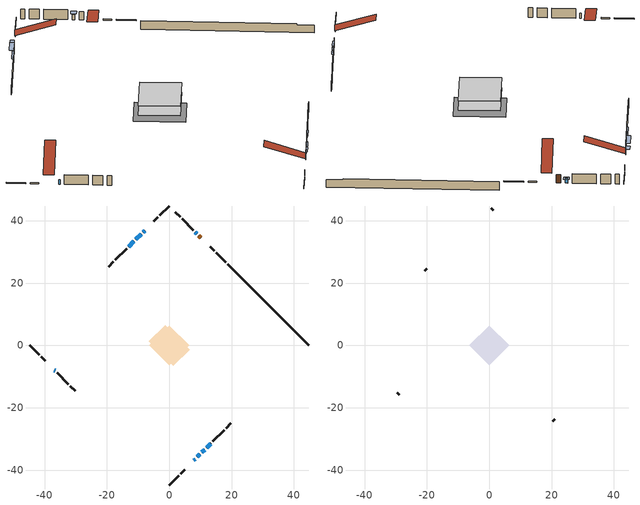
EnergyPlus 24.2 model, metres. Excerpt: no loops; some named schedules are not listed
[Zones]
conditioned space
 floor adiabatic (AdiabaticFloorConstruction): -6.38,0 0,6.38 6.38,0 0,-6.38 z0.39
 floor foundation (Slab1 construction): -6.52,1.35 -1.35,6.52 6.52,-1.35 1.35,-6.52 z-1.8
 wall outside (RimJoist1 construction): 0,-44.8 3.01,-41.8 / -44.8,0 -41.8,-3.01 / 0,44.8 -3.01,41.8 / 18.07,26.74 15.06,29.74 z0.39:0.69
 wall outside (RimJoist2 construction): 3.66,-41.14 4.96,-39.84 / -41.14,-3.66 -39.84,-4.96 / -3.66,41.14 -4.96,39.84 / 14.4,30.4 13.11,31.7 z0.39:0.69
 wall outside (AdiabaticWallConstruction 1): 10.15,34.65 9.5,35.3 z0.39:2.42
 wall outside (AdiabaticWallConstruction): -7.91,36.89 -8.42,36.39 z0.39:1.71; -36.89,-7.91 -36.67,-8.13 / 7.91,-36.89 8.34,-36.46 / 8.85,35.96 8.41,36.39 z0.39:1.61; -9.07,35.73 -10.72,34.08 / -11.38,33.42 -13.03,31.77 z0.39:2.22; 9,-35.81 9.86,-34.94 / 10.52,-34.29 11.38,-33.42 z0.39:1.31; 12.03,-32.77 13.33,-31.47 z0.39:2.42
 wall outside (Wall1 construction): 13.98,-30.82 17.61,-27.19 / -36.02,-8.78 -32.39,-12.41 / -13.69,31.11 -17.31,27.49 / 7.76,37.05 4.13,40.67 z0.39:2.83
 wall outside (Wall2 construction): 18.27,-26.54 19.78,-25.02 / -31.74,-13.06 -30.22,-14.58 / -17.97,26.83 -19.49,25.32 / 3.47,41.33 1.96,42.84 z0.39:2.83
 wall foundation (FoundationWall1 construction): 18.72,26.08,-1.8 18.72,26.08,0.39 42.19,2.61,0.39 42.19,2.61,0.09 44.8,0,0.09 44.8,0,-1.8
 window (WindowConstruction 5): -7.91,36.89 -8.41,36.39 z0.39:1.71
 window (WindowConstruction 7): -36.89,-7.91 -36.68,-8.13 z0.39:1.61
 window (WindowConstruction 8): 7.91,-36.89 8.34,-36.46 z0.39:1.61
 window (WindowConstruction 6): 8.84,35.96 8.41,36.39 z0.39:1.61
 window (WindowConstruction): -9.07,35.73 -10.72,34.08 z0.39:2.22
 window (WindowConstruction 1): -11.38,33.42 -13.03,31.77 z0.39:2.22
 window (WindowConstruction 2): 9,-35.81 9.86,-34.94 z0.39:1.3
 window (WindowConstruction 3): 10.52,-34.29 11.38,-33.42 z0.39:1.3
 window (WindowConstruction 4): 12.03,-32.77 13.33,-31.47 z0.39:2.42
 door (Door): 10.15,34.65 9.5,35.3 z0.39:2.42
 ceiling adiabatic (AdiabaticFloorConstruction): 0,-6.38 6.38,0 0,6.38 -6.38,0 z0.39
attic - vented
 floor to conditioned space (Floor1 construction Reversed): -6.38,0 0,6.38 6.38,0 0,-6.38 z2.83
 wall outside (Wall3 construction): 20.44,-24.36 21.08,-23.72 / -29.57,-15.24 -28.92,-15.88 / -20.14,24.66 -20.79,24.01 / 1.3,43.5 0.66,44.15 z0.39:2.83
 roof outside (Roof1 construction): 7.26,-37.55,2.83 1.04,-31.33,5.76 -0.6,-32.97,5.76 5.62,-39.18,2.83; -37.55,-7.26,2.83 -31.33,-1.04,5.76 -32.97,0.6,5.76 -39.18,-5.62,2.83; -7.26,37.55,2.83 -1.04,31.33,5.76 0.6,32.97,5.76 -5.62,39.18,2.83; 10.81,33.99,2.83 4.6,27.78,5.76 6.24,26.14,5.76 12.45,32.35,2.83
shading: -8.63,36.18 -7.7,37.1 -8.35,37.75 -9.27,36.82 z2.01; 8.2,36.6 9.06,35.75 9.7,36.39 8.85,37.24 z1.91; -10.94,33.87 -8.86,35.94 -9.5,36.59 -11.58,34.51 z2.52; -13.24,31.56 -11.17,33.63 -11.38,33.84 -13.45,31.77 z2.52; 10.07,-34.73 8.79,-36.02 9,-36.23 10.28,-34.94 z1.6; 11.59,-33.21 10.3,-34.5 10.52,-34.71 11.8,-33.42 z1.6; 13.54,-31.26 11.82,-32.98 12.03,-33.19 13.75,-31.47 z2.72
[Building]
Building 1: Terrain=Suburbs
[Site:Location]
Quebec Intl AP_QC: Latitude {deg}=46.8; Longitude {deg}=-71.38; Time Zone {hr}=-5; Elevation {m}=74; Keep Site Location Information=Yes
[Site:GroundTemperature:Shallow]
0.0108218, -2.24938, -2.43038, -1.3578, 2.94801, 7.23376, 10.9493, 13.303, 13.5029, 11.5886, 7.96783, 3.81355
[Site:WaterMainsTemperature]
Calculation Method=Schedule; Temperature Schedule=mains temperature schedule
[Material] Roughness=Rough; Thermal Absorptance=0.9
Name | Thickness {m} | Conductivity {W/m-K} | Density {kg/m3} | Specific Heat {J/kg-K} | Solar Absorptance | Visible Absorptance
asphalt or fiberglass shingles | 0.00635 | 0.162714 | 1121.4 | 1465.45 | 0.4 | 0.4
ceiling loosefill ins | 0.0846667 | 0.0480833 | 16.02 | 1046.75 | 0.7 | 0.7
ceiling stud and cavity | 0.1397 | 0.419767 | 65.682 | 1177.47 | 0.7 | 0.7
concrete 4.0 in. | 0.1016 | 1.803125 | 2242.8 | 837.4 | 0.7 | 0.7
concrete 8.0 in. | 0.2032 | 1.803125 | 2242.8 | 837.4 | 0.7 | 0.7
door material | 0.04445 | 0.053851 | 512.64 | 1214.23 | 0.7 | 0.7
exterior vertical ins | 0.0427865 | 0.029427 | 32.04 | 1214.23 | 0.7 | 0.7
floor covering | 0.0127 | 0.0433444 | 54.468 | 1339.84 | 0.6 | 0.6
floor rigid ins; wall rigid ins | 0.512978 | 0.029427 | 32.04 | 1214.23 | 0.7 | 0.7
floor stud and cavity | 0.1397 | 1.75129 | 37.0049 | 1207.88 | 0.7 | 0.7
furniture material conditioned space 1 | 0.1524 | 0.115458 | 640.8 | 1214.23 | 0.6 | 0.6
gypsum board | 0.0127 | 0.160291 | 801 | 837.4 | 0.6 | 0.6
gypsum board 1 | 0.0127 | 0.160291 | 801 | 837.4 | 0.7 | 0.7
osb sheathing 0.5 in. | 0.0127 | 0.115458 | 512.64 | 1214.23 | 0.7 | 0.7
osb sheathing 0.75 in. | 0.01905 | 0.115458 | 512.64 | 1214.23 | 0.7 | 0.7
osb sheathing 2.0 in. | 0.0508 | 0.115458 | 512.64 | 1214.23 | 0.7 | 0.7
rim joist rigid ins | 0.051816 | 0.029427 | 32.04 | 1214.23 | 0.7 | 0.7
rim joist stud and cavity | 0.0508 | 0.0959811 | 125.044 | 1163.47 | 0.6 | 0.6
rim joist stud and cavity 1 | 0.0508 | 0.165254 | 125.044 | 1163.47 | 0.6 | 0.6
wall stud and cavity | 0.1397 | 0.0765814 | 139.0536 | 1170.24 | 0.7 | 0.7
wall stud and cavity 1 | 0.1397 | 0.0878609 | 139.0536 | 1170.24 | 0.7 | 0.7
wall stud and cavity 2 | 0.0889 | 6.1454 | 50.32683 | 1063.81 | 0.6 | 0.6
wall stud and cavity 3 | 0.0889 | 0.380278 | 52.3479 | 1209.89 | 0.7 | 0.7
wall stud and cavity 4 | 0.0889 | 0.391764 | 83.0341 | 1211.67 | 0.7 | 0.7
wood siding | 0.0254 | 0.102417 | 544.68 | 1172.36 | 0.4 | 0.4
wood siding 1 | 0.00254 | 0.102417 | 544.68 | 1172.36 | 0.4 | 0.4
wood siding 2; wood siding 3; wood siding 4 | 0.0254 | 0.102417 | 544.68 | 1172.36 | 0.7 | 0.7
[WindowMaterial:SimpleGlazingSystem]
Name | U-Factor {W/m2-K} | Solar Heat Gain Coefficient
WindowMaterial | 2.890102 | 0.66
WindowMaterial 1 | 2.92076 | 0.62
WindowMaterial 2 | 2.95256 | 0.58
WindowMaterial 3 | 2.99571 | 0.51
WindowMaterial 4 | 2.97584 | 0.59
WindowMaterial 5 | 2.95142 | 0.64
WindowMaterial 6 | 3.01842 | 0.5
WindowMaterial 7 | 3.068959 | 0.4
[Construction]
AdiabaticFloorConstruction: floor stud and cavity, floor rigid ins, osb sheathing 0.75 in., floor covering
AdiabaticWallConstruction: wood siding 3, wall rigid ins, wall stud and cavity 3, gypsum board
AdiabaticWallConstruction 1: wood siding 4, wall rigid ins, wall stud and cavity 3, gypsum board
Door: door material
Floor1 construction Reversed: gypsum board, ceiling stud and cavity, ceiling loosefill ins
FoundationWall1 construction: concrete 8.0 in., gypsum board 1
furniture construction conditioned space 1: furniture material conditioned space 1
PartitionWallConstruction: gypsum board, wall stud and cavity 4, gypsum board
RimJoist1 construction: wood siding 2, rim joist rigid ins, osb sheathing 2.0 in., rim joist stud and cavity
RimJoist2 construction: wood siding 2, rim joist rigid ins, osb sheathing 2.0 in., rim joist stud and cavity 1
Roof1 construction: asphalt or fiberglass shingles
Slab1 construction: concrete 4.0 in.
Wall1 construction: wood siding, osb sheathing 0.5 in., wall stud and cavity, gypsum board
Wall2 construction: wood siding, osb sheathing 0.5 in., wall stud and cavity 1, gypsum board
Wall3 construction: wood siding 1, wall stud and cavity 2
WindowConstruction: WindowMaterial
WindowConstruction 1: WindowMaterial 1
WindowConstruction 2: WindowMaterial 2
WindowConstruction 3: WindowMaterial 3
WindowConstruction 4: WindowMaterial 4
WindowConstruction 5: WindowMaterial 5
WindowConstruction 6: WindowMaterial 6
WindowConstruction 7; WindowConstruction 8: WindowMaterial 7
[Zone] Multiplier=1; Part of Total Floor Area=Yes
Name | Volume {m3}
attic - vented | 38.6924
conditioned space | 390.9
[Space]
Name | Zone | Volume {m3}
attic - vented 1 | attic - vented | 38.6924
conditioned space 1 | conditioned space | 390.9
[ZoneInfiltration:EffectiveLeakageArea]
infil attic - vented 1: Zone or Space=attic - vented 1; Schedule=Always On Discrete; Effective Air Leakage Area {cm2}=3004.8; Stack Coefficient=0.000373229; Wind Coefficient=1.30529e-05
[ZoneMixing]
whole house fan mix: Zone or Space=attic - vented; Schedule=Always On Continuous; Design Flow Rate Calculation Method=Flow/Zone; Design Flow Rate {m3/s}=0; Source Zone or Space=conditioned space
[SurfaceProperty:ExposedFoundationPerimeter]
Slab1: Exposed Perimeter Calculation Method=TotalExposedPerimeter; Total Exposed Perimeter {m}=36.881
[InternalMass] Zone or ZoneList=conditioned space; Space or SpaceList=conditioned space 1
Name | Construction | Surface Area {m2}
furniture mass conditioned space 1 | furniture construction conditioned space 1 | 65.1198
partition wall mass | PartitionWallConstruction | 162.8
[Lights]
interior lighting: Zone or ZoneList or Space or SpaceList=conditioned space 1; Schedule=interior lighting schedule; Design Level Calculation Method=LightingLevel; Lighting Level {W}=343.2; Return Air Fraction=0; Fraction Radiant=0.6; Fraction Visible=0.2; Fraction Replaceable=1
[People]
occupants: Zone or ZoneList or Space or SpaceList=conditioned space 1; Number of People Schedule=occupants schedule; Number of People Calculation Method=People; Number of People=3; Fraction Radiant=0.314171; Sensible Heat Fraction=0.56303; Activity Level Schedule=occupants activity schedule; Carbon Dioxide Generation Rate {m3/s-W}=0; Enable ASHRAE 55 Comfort Warnings=No; Mean Radiant Temperature Calculation Type=EnclosureAveraged
[ElectricEquipment] Zone or ZoneList or Space or SpaceList=conditioned space 1; Design Level Calculation Method=EquipmentLevel
Name | Schedule | Design Level {W} | Fraction Latent | Fraction Radiant | Fraction Lost
clothes dryer | clothes dryer schedule | 140.772 | 0.015 | 0.081 | 0.85
clothes washer | clothes washer schedule | 32.1985 | 0.03 | 0.162 | 0.7
cooking range | cooking range schedule | 215.147 | 0.08 | 0.432 | 0.2
dishwasher | dishwasher schedule | 66.8632 | 0.3 | 0.18 | 0.4
fridge | fridge schedule | 72.9452 | 0 | 0.6 | 0
mech vent house fan | mech vent house fan schedule | 19.9167 | 0 | 0 | 0.5
mech vent house fan cfis | mech vent house fan cfis schedule | 0 | 0 | 0 | 0
mech vent range fan 0 | mech vent range fan 0 schedule | 57 | 0 | 0 | 1
misc plug loads | misc plug loads schedule | 494.7 | 0.045 | 0.513 | 0.1
whole house fan | Always On Discrete | 0 | 0 | 0 | 1
[OtherEquipment] Zone or ZoneList or Space or SpaceList=conditioned space 1; Design Level Calculation Method=EquipmentLevel
Name | Fuel Type | Schedule | Design Level {W} | Fraction Latent | Fraction Radiant | Fraction Lost
clothes dryer 1 | Electricity | clothes dryer schedule | 0 | 0.015 | 0.081 | 0.85
cooking range 1 | Electricity | cooking range schedule | 0 | 0.08 | 0.432 | 0.2
general water use latent | None | general water use schedule | 62.594 | 1 | 0 | 0
general water use sensible | None | general water use schedule | -61.6891 | 0 | 0.6 | 0
mech vent house fan latent load | None | Always On Discrete | 0 | 1 | 0 | 0
mech vent house fan sensible load | None | Always On Discrete | 0 | 0 | 0 | 0
water heater energy adjustment1 | Electricity | Always On Discrete | 0.01 | 0 | 0 | 1
[ZoneInfiltration:DesignFlowRate] Zone or ZoneList or Space or SpaceList=conditioned space 1; Schedule=Always On Discrete; Design Flow Rate Calculation Method=Flow/Zone; Design Flow Rate {m3/s}=0
infil flow; natural vent flow; whole house fan flow
[ZoneControl:Thermostat]
conditioned space Thermostat: Zone or ZoneList=conditioned space; Control Type Schedule=conditioned space Thermostat Schedule; Control 1=conditioned space temperature setpoint; Temperature Difference Between Cutout And Setpoint {deltaC}=0
[ZoneHVAC:Baseboard:Convective:Electric]
electric baseboard: Availability Schedule=Always On Discrete; Heating Design Capacity {W}=9808.5; Efficiency=1
[AirLoopHVAC:UnitarySystem]
unit heater unitary system: Control Type=Load; Controlling Zone or Thermostat Location=conditioned space; Dehumidification Control Type=None; Availability Schedule=Always On Discrete; Supply Fan=unit heater supply fan; Fan Placement=BlowThrough; Supply Air Fan Operating Mode Schedule=unit heater auto fan schedule; Heating Coil=unit heater htg coil; DX Heating Coil Sizing Ratio=1; Use DOAS DX Cooling Coil=No; Minimum Supply Air Temperature {C}=2; Latent Load Control=SensibleOnlyLoadControl; Cooling Supply Air Flow Rate Method=None; Heating Supply Air Flow Rate Method=SupplyAirFlowRate; Heating Supply Air Flow Rate {m3/s}=0.00141584; No Load Supply Air Flow Rate Method=SupplyAirFlowRate; No Load Supply Air Flow Rate {m3/s}=0; No Load Supply Air Flow Rate Control Set To Low Speed=Yes; Maximum Supply Air Temperature {C}=48.8889; Maximum Outdoor Dry-Bulb Temperature for Supplemental Heater Operation {C}=21; Ancillary On-Cycle Electric Power {W}=0; Ancillary Off-Cycle Electric Power {W}=0
[Fan:SystemModel]
unit heater supply fan: Availability Schedule=Always On Discrete; Design Maximum Air Flow Rate {m3/s}=0.00141584; Speed Control Method=Discrete; Electric Power Minimum Flow Rate Fraction=0.2; Design Pressure Rise {Pa}=500; Motor Efficiency=1; Motor In Air Stream Fraction=1; Design Electric Power Consumption {W}=Autosize; Design Power Sizing Method=PowerPerFlow; Electric Power Per Unit Flow Rate {W/(m3/s)}=1e-06; Electric Power Per Unit Flow Rate Per Unit Pressure {W/((m3/s)-Pa)}=1.66667; Fan Total Efficiency=0.7; Motor Loss Radiative Fraction=0; Number of Speeds=1; Speed Flow Fraction 1=1; Speed Electric Power Fraction 1=1
[Coil:Heating:Fuel]
unit heater htg coil: Availability Schedule=Always On Discrete; Fuel Type=OtherFuel1; Burner Efficiency=0.3; Nominal Capacity {W}=0.293071; On Cycle Parasitic Electric Load {W}=0; Off Cycle Parasitic Fuel Load {W}=0
[Zone equipment]
conditioned space: electric baseboard, unit heater unitary system
[Foundation:Kiva]
Foundation Kiva 1: Initial Indoor Air Temperature {C}=18; Wall Height Above Grade {m}=0.389992; Wall Depth Below Slab {m}=0.2032; Custom Block Material Name 1=exterior vertical ins; Custom Block Depth 1 {m}=2.189988; Custom Block X Position 1 {m}=0.2159; Custom Block Z Position 1 {m}=0
[Foundation:Kiva:Settings]
Soil Conductivity {W/m-K}=0.849921; Soil Density {kg/m3}=1842.3; Soil Specific Heat {J/kg-K}=418.7; Ground Solar Absorptivity=0.9; Ground Thermal Absorptivity=0.9; Ground Surface Roughness {m}=0.03; Far-Field Width {m}=40; Deep-Ground Boundary Condition=ZeroFlux; Deep-Ground Depth {m}=40; Minimum Cell Dimension {m}=0.2; Maximum Cell Growth Coefficient=3; Simulation Timestep=Timestep
[Exterior:Lights]
exterior lighting: Schedule=exterior lighting schedule; Design Level {W}=75.6
[EnergyManagementSystem:GlobalVariable]
infil_program_Qfan
infil_program_Qinf
natural_vent_program_Qnv
natural_vent_program_Qwhf
[EnergyManagementSystem:Sensor]
Name | Output:Variable or Output:Meter Index Key | Output:Variable or Output:Meter
airflow_gain | infil flow | Infiltration Sensible Heat Gain Energy
airflow_gain_1 | natural vent flow | Infiltration Sensible Heat Gain Energy
airflow_gain_2 | whole house fan flow | Infiltration Sensible Heat Gain Energy
airflow_loss | infil flow | Infiltration Sensible Heat Loss Energy
airflow_loss_1 | natural vent flow | Infiltration Sensible Heat Loss Energy
airflow_loss_2 | whole house fan flow | Infiltration Sensible Heat Loss Energy
clg_load_cond |  | Cooling:EnergyTransfer:Zone:CONDITIONED SPACE
clg_sp_s; clg_sp_s_1 | cooling setpoint | Schedule Value
clothes_dryer_exhaust_0_sch_s | clothes dryer exhaust 0 schedule | Schedule Value
conditioned_space_clg_unmet_s | conditioned space | Zone Cooling Setpoint Not Met Time
conditioned_space_htg_unmet_s | conditioned space | Zone Heating Setpoint Not Met Time
cool_season | cooling season schedule | Schedule Value
fridge_tin_s | conditioned space | Zone Mean Air Temperature
htg_load_cond |  | Heating:EnergyTransfer:Zone:CONDITIONED SPACE
htg_sp_s; htg_sp_s_1 | heating setpoint | Schedule Value
ig_ee_conv | clothes dryer | Electric Equipment Convective Heating Energy
ig_ee_conv_2 | cooking range | Electric Equipment Convective Heating Energy
ig_ee_conv_4 | fridge | Electric Equipment Convective Heating Energy
ig_ee_conv_5 | misc plug loads | Electric Equipment Convective Heating Energy
ig_ee_conv_6 | whole house fan | Electric Equipment Convective Heating Energy
ig_ee_rad | clothes dryer | Electric Equipment Radiant Heating Energy
ig_ee_rad_2 | cooking range | Electric Equipment Radiant Heating Energy
ig_ee_rad_4 | fridge | Electric Equipment Radiant Heating Energy
ig_ee_rad_5 | misc plug loads | Electric Equipment Radiant Heating Energy
ig_ee_rad_6 | whole house fan | Electric Equipment Radiant Heating Energy
ig_lgt_conv | interior lighting | Lights Convective Heating Energy
ig_lgt_rad | interior lighting | Lights Radiant Heating Energy
ig_lgt_vis | interior lighting | Lights Visible Radiation Heating Energy
ig_oe_conv | clothes dryer 1 | Other Equipment Convective Heating Energy
ig_oe_conv_1 | cooking range 1 | Other Equipment Convective Heating Energy
ig_oe_conv_2 | general water use latent | Other Equipment Convective Heating Energy
ig_oe_conv_3 | general water use sensible | Other Equipment Convective Heating Energy
ig_oe_conv_4 | water heater energy adjustment1 | Other Equipment Convective Heating Energy
ig_oe_rad | clothes dryer 1 | Other Equipment Radiant Heating Energy
ig_oe_rad_1 | cooking range 1 | Other Equipment Radiant Heating Energy
ig_oe_rad_2 | general water use latent | Other Equipment Radiant Heating Energy
ig_oe_rad_3 | general water use sensible | Other Equipment Radiant Heating Energy
ig_oe_rad_4 | water heater energy adjustment1 | Other Equipment Radiant Heating Energy
ig_ppl_conv | occupants | People Convective Heating Energy
ig_ppl_rad | occupants | People Radiant Heating Energy
im_conv | furniture mass conditioned space 1 | Surface Inside Face Convection Heat Gain Energy
im_conv_1 | partition wall mass | Surface Inside Face Convection Heat Gain Energy
im_ig | furniture mass conditioned space 1 | Surface Inside Face Internal Gains Radiation Heat Gain Energy
im_ig_1 | partition wall mass | Surface Inside Face Internal Gains Radiation Heat Gain Energy
im_lgt | furniture mass conditioned space 1 | Surface Inside Face Lights Radiation Heat Gain Energy
im_lgt_1 | partition wall mass | Surface Inside Face Lights Radiation Heat Gain Energy
im_sol | furniture mass conditioned space 1 | Surface Inside Face Solar Radiation Heat Gain Energy
im_sol_1 | partition wall mass | Surface Inside Face Solar Radiation Heat Gain Energy
im_surf | furniture mass conditioned space 1 | Surface Inside Face Net Surface Thermal Radiation Heat Gain Energy
im_surf_1 | partition wall mass | Surface Inside Face Net Surface Thermal Radiation Heat Gain Energy
mech_vent_range_fan_0_sch_s | mech vent range fan 0 schedule | Schedule Value
mv_conv | mech vent house fan | Electric Equipment Convective Heating Energy
mv_conv_1 | mech vent house fan cfis | Electric Equipment Convective Heating Energy
mv_conv_2 | mech vent range fan 0 | Electric Equipment Convective Heating Energy
mv_conv_3 | mech vent house fan latent load | Other Equipment Convective Heating Energy
mv_conv_4 | mech vent house fan sensible load | Other Equipment Convective Heating Energy
mv_rad | mech vent house fan | Electric Equipment Radiant Heating Energy
mv_rad_1 | mech vent house fan cfis | Electric Equipment Radiant Heating Energy
mv_rad_2 | mech vent range fan 0 | Electric Equipment Radiant Heating Energy
mv_rad_3 | mech vent house fan latent load | Other Equipment Radiant Heating Energy
mv_rad_4 | mech vent house fan sensible load | Other Equipment Radiant Heating Energy
natural_vent_s | natural vent schedule | Schedule Value
out_pb_s |  | Site Outdoor Air Barometric Pressure
out_wt_s |  | Site Outdoor Air Humidity Ratio
site_vw_s |  | Site Wind Speed
ss_back_out | Window1 | Surface Window Shortwave from Zone Back Out Window Heat Transfer Rate
ss_back_out_1 | Window10 | Surface Window Shortwave from Zone Back Out Window Heat Transfer Rate
ss_back_out_2 | Window11 | Surface Window Shortwave from Zone Back Out Window Heat Transfer Rate
ss_back_out_3 | Window2 | Surface Window Shortwave from Zone Back Out Window Heat Transfer Rate
ss_back_out_4 | Window3 | Surface Window Shortwave from Zone Back Out Window Heat Transfer Rate
ss_back_out_5 | Window4 | Surface Window Shortwave from Zone Back Out Window Heat Transfer Rate
ss_back_out_6 | Window6 | Surface Window Shortwave from Zone Back Out Window Heat Transfer Rate
ss_back_out_7 | Window7 | Surface Window Shortwave from Zone Back Out Window Heat Transfer Rate
ss_back_out_8 | Window9 | Surface Window Shortwave from Zone Back Out Window Heat Transfer Rate
ss_conv | Door1 | Surface Inside Face Convection Heat Gain Energy
ss_conv_1 | Window1 | Surface Inside Face Convection Heat Gain Energy
ss_conv_2 | Window10 | Surface Inside Face Convection Heat Gain Energy
ss_conv_3 | Window11 | Surface Inside Face Convection Heat Gain Energy
ss_conv_4 | Window2 | Surface Inside Face Convection Heat Gain Energy
ss_conv_5 | Window3 | Surface Inside Face Convection Heat Gain Energy
ss_conv_6 | Window4 | Surface Inside Face Convection Heat Gain Energy
ss_conv_7 | Window6 | Surface Inside Face Convection Heat Gain Energy
ss_conv_8 | Window7 | Surface Inside Face Convection Heat Gain Energy
ss_conv_9 | Window9 | Surface Inside Face Convection Heat Gain Energy
ss_ig | Door1 | Surface Inside Face Internal Gains Radiation Heat Gain Energy
ss_ig_1 | Window1 | Surface Inside Face Internal Gains Radiation Heat Gain Energy
ss_ig_2 | Window10 | Surface Inside Face Internal Gains Radiation Heat Gain Energy
ss_ig_3 | Window11 | Surface Inside Face Internal Gains Radiation Heat Gain Energy
ss_ig_4 | Window2 | Surface Inside Face Internal Gains Radiation Heat Gain Energy
ss_ig_5 | Window3 | Surface Inside Face Internal Gains Radiation Heat Gain Energy
ss_ig_6 | Window4 | Surface Inside Face Internal Gains Radiation Heat Gain Energy
ss_ig_7 | Window6 | Surface Inside Face Internal Gains Radiation Heat Gain Energy
ss_ig_8 | Window7 | Surface Inside Face Internal Gains Radiation Heat Gain Energy
ss_ig_9 | Window9 | Surface Inside Face Internal Gains Radiation Heat Gain Energy
ss_lgt | Door1 | Surface Inside Face Lights Radiation Heat Gain Energy
ss_sol | Door1 | Surface Inside Face Solar Radiation Heat Gain Energy
ss_surf | Door1 | Surface Inside Face Net Surface Thermal Radiation Heat Gain Energy
ss_surf_1 | Window1 | Surface Inside Face Net Surface Thermal Radiation Heat Gain Energy
ss_surf_2 | Window10 | Surface Inside Face Net Surface Thermal Radiation Heat Gain Energy
ss_surf_3 | Window11 | Surface Inside Face Net Surface Thermal Radiation Heat Gain Energy
ss_surf_4 | Window2 | Surface Inside Face Net Surface Thermal Radiation Heat Gain Energy
ss_surf_5 | Window3 | Surface Inside Face Net Surface Thermal Radiation Heat Gain Energy
ss_surf_6 | Window4 | Surface Inside Face Net Surface Thermal Radiation Heat Gain Energy
ss_surf_7 | Window6 | Surface Inside Face Net Surface Thermal Radiation Heat Gain Energy
ss_surf_8 | Window7 | Surface Inside Face Net Surface Thermal Radiation Heat Gain Energy
ss_surf_9 | Window9 | Surface Inside Face Net Surface Thermal Radiation Heat Gain Energy
ss_trans_in | Window1 | Surface Window Transmitted Solar Radiation Rate
ss_trans_in_1 | Window10 | Surface Window Transmitted Solar Radiation Rate
ss_trans_in_2 | Window11 | Surface Window Transmitted Solar Radiation Rate
ss_trans_in_3 | Window2 | Surface Window Transmitted Solar Radiation Rate
ss_trans_in_4 | Window3 | Surface Window Transmitted Solar Radiation Rate
ss_trans_in_5 | Window4 | Surface Window Transmitted Solar Radiation Rate
ss_trans_in_6 | Window6 | Surface Window Transmitted Solar Radiation Rate
ss_trans_in_7 | Window7 | Surface Window Transmitted Solar Radiation Rate
ss_trans_in_8 | Window9 | Surface Window Transmitted Solar Radiation Rate
ss_trans_out | Window1 | Surface Inside Face Initial Transmitted Diffuse Transmitted Out Window Solar Radiation Rate
ss_trans_out_1 | Window10 | Surface Inside Face Initial Transmitted Diffuse Transmitted Out Window Solar Radiation Rate
ss_trans_out_2 | Window11 | Surface Inside Face Initial Transmitted Diffuse Transmitted Out Window Solar Radiation Rate
ss_trans_out_3 | Window2 | Surface Inside Face Initial Transmitted Diffuse Transmitted Out Window Solar Radiation Rate
ss_trans_out_4 | Window3 | Surface Inside Face Initial Transmitted Diffuse Transmitted Out Window Solar Radiation Rate
ss_trans_out_5 | Window4 | Surface Inside Face Initial Transmitted Diffuse Transmitted Out Window Solar Radiation Rate
ss_trans_out_6 | Window6 | Surface Inside Face Initial Transmitted Diffuse Transmitted Out Window Solar Radiation Rate
ss_trans_out_7 | Window7 | Surface Inside Face Initial Transmitted Diffuse Transmitted Out Window Solar Radiation Rate
ss_trans_out_8 | Window9 | Surface Inside Face Initial Transmitted Diffuse Transmitted Out Window Solar Radiation Rate
s_conv | Floor1 | Surface Inside Face Convection Heat Gain Energy
s_conv_1 | FoundationWall1 | Surface Inside Face Convection Heat Gain Energy
s_conv_10 | RimJoist2:315 | Surface Inside Face Convection Heat Gain Energy
s_conv_11 | RimJoist2:45 | Surface Inside Face Convection Heat Gain Energy
s_conv_12 | Slab1 | Surface Inside Face Convection Heat Gain Energy
s_conv_13 | Wall1:135 | Surface Inside Face Convection Heat Gain Energy
s_conv_14 | Wall1:225 | Surface Inside Face Convection Heat Gain Energy
s_conv_15 | Wall1:315 | Surface Inside Face Convection Heat Gain Energy
s_conv_16 | Wall1:45 | Surface Inside Face Convection Heat Gain Energy
s_conv_17 | Wall2:135 | Surface Inside Face Convection Heat Gain Energy
s_conv_18 | Wall2:225 | Surface Inside Face Convection Heat Gain Energy
s_conv_19 | Wall2:315 | Surface Inside Face Convection Heat Gain Energy
s_conv_2 | inferred conditioned ceiling | Surface Inside Face Convection Heat Gain Energy
s_conv_20 | Wall2:45 | Surface Inside Face Convection Heat Gain Energy
